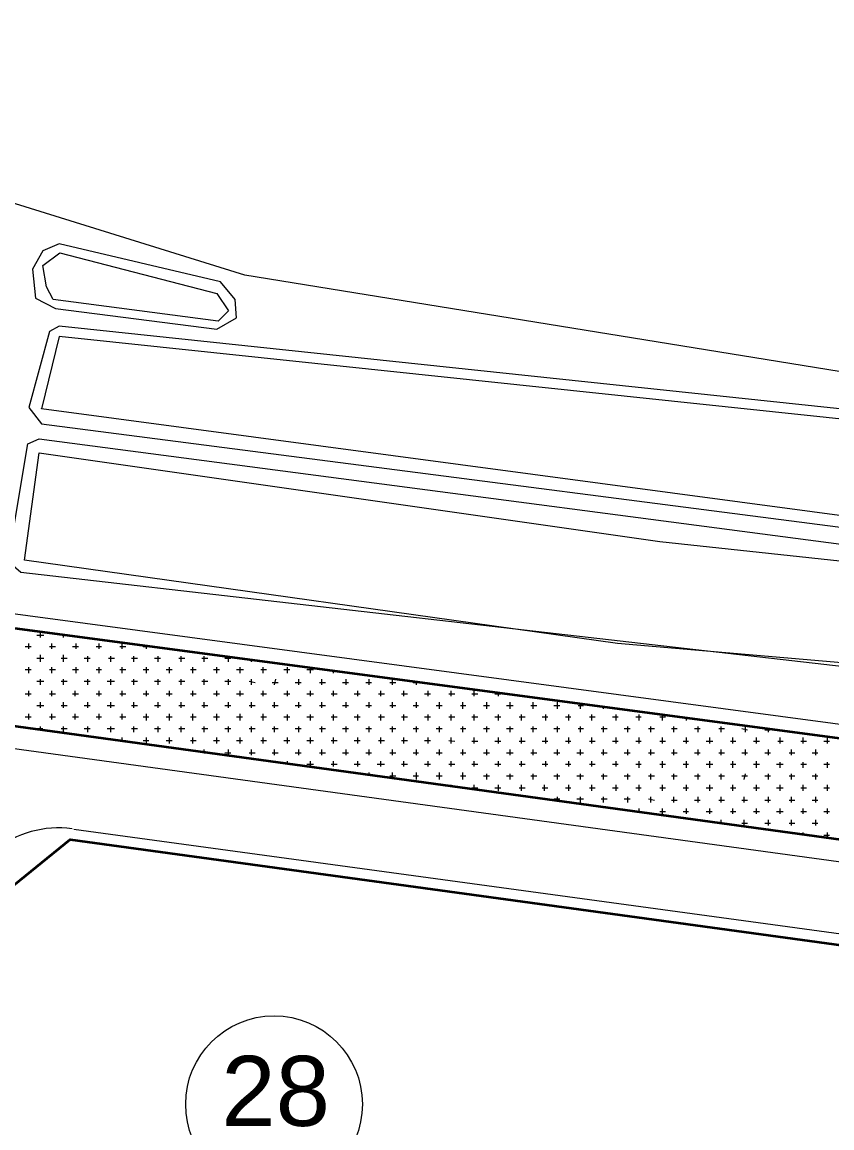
# Model space of a CAD drawing. Header units: millimetres. Extents: x -1787 to 4633, y 81 to 2259.
# Drawn here: x 2199.6 to 2418.1, y 1378.8 to 1677 of the extents above; entities that cross this region are included whole.
import ezdxf

# ---------------------------------------------------------------- set-up
doc = ezdxf.new("R2010")
doc.units = ezdxf.units.MM
doc.header["$MEASUREMENT"] = 0
doc.layers.get('0').update_dxf_attribs({"linetype": 'CONTINUOUS'})
doc.styles.add('Arial$001', font='arial.ttf', dxfattribs={"height": 2.232})

msp = doc.modelspace()

# ---------------------------------------------------------------- linework, layer by layer
at = {"color": 4, "linetype": 'Continuous', "lineweight": 15, "true_color": 0x000004}
msp.add_lwpolyline([(3068.75254, 1464.08283), (3038.59186, 1544.34915), (2905.05788, 1546.90308), (2901.89587, 1554.0784), (2904.69303, 1627.1694), (2891.07208, 1627.1694), (2891.07208, 1552.74063), (2882.92383, 1547.75439), (2801.31974, 1549.09216), (2797.30642, 1552.4974), (2797.67127, 1627.1694), (2721.05342, 1627.1694), (2716.06717, 1629.96656), (2706.33792, 1628.38556), (2723.85058, 1564.90219), (2723.85058, 1557.11879), (2716.67525, 1553.34871), (2492.17278, 1571.10459), (2259.64367, 1608.80544), (2040.12744, 1677.03181)], dxfattribs=at)
at = {"color": 2, "linetype": 'Continuous', "lineweight": 20, "true_color": 0x000002}
for points in [[(2202.3627, 1610.38644), (2203.21401, 1602.60304), (2208.5651, 1599.80588), (2252.1035, 1594.21156), (2257.45459, 1597.25195), (2257.08974, 1602.2382), (2253.07643, 1606.98121), (2209.53803, 1617.19692), (2205.15986, 1615.37268)], [(2201.38978, 1573.05044), (2204.79502, 1568.67228), (2487.18654, 1532.18759), (2492.17278, 1534.98475), (2497.15902, 1541.30876), (2494.96994, 1563.68604), (2478.79506, 1566.4832), (2209.53803, 1595.06287), (2206.9841, 1593.60348)], [(2486.33523, 1527.56619), (2492.17278, 1525.98519), (2493.75378, 1522.9448), (2492.17278, 1497.64874), (2488.15946, 1495.45966), (2199.2007, 1528.53912), (2195.79546, 1531.57951), (2201.14655, 1563.32119), (2204.18694, 1564.65896)]]:
    msp.add_lwpolyline(points, close=True, dxfattribs=at)
at = {"color": 7, "linetype": 'Continuous', "lineweight": 15, "true_color": 0x000007}
for points in [[(2209.78126, 1614.76461), (2252.1035, 1603.8192), (2255.26551, 1599.1978), (2252.46835, 1596.40064), (2207.95702, 1602.2382), (2206.13279, 1605.64343), (2205.15986, 1611.35937)], [(2209.53803, 1592.26571), (2204.79502, 1572.68559), (2204.79502, 1572.80721), (2488.15946, 1534.98475), (2494.96994, 1542.16007), (2493.75378, 1559.67272), (2485.60553, 1563.07796)], [(2490.59177, 1524.16095), (2489.74047, 1498.25682), (2360.21981, 1509.44546), (2200.17362, 1531.94435), (2204.18694, 1560.88888), (2371.65168, 1536.9306)]]:
    msp.add_lwpolyline(points, close=True, dxfattribs=at)
at = {"color": 5, "linetype": 'Continuous', "lineweight": 20, "true_color": 0x000005}
for points in [[(1609.8513, 1596.0358), (2490.34854, 1478.31186), (2612.69388, 1469.06907)], [(2609.53187, 1424.55774), (1605.47313, 1562.10503), (1605.47313, 1562.10503)], [(2213.55134, 1459.33982), (2603.32947, 1406.19378), (2603.32947, 1406.19378)]]:
    msp.add_lwpolyline(points, dxfattribs=at)
at = {"color": 1, "linetype": 'Continuous', "lineweight": 35, "true_color": 0x000001}
for points in [[(1605.83798, 1568.30743), (1599.63558, 1576.09083), (1600.24366, 1583.02292), (1611.06745, 1591.65763), (2489.74047, 1474.66339), (2610.86964, 1465.29898), (2621.45021, 1453.50227), (2621.45021, 1440.12454), (2610.5048, 1430.39529)], [(2624.24736, 1378.70865), (2624.24736, 1129.63981), (2599.55939, 1105.07345), (2183.02582, 1105.4383), (2158.70269, 1131.82889), (2185.2149, 1434.40861), (2212.57842, 1456.54266), (2603.08624, 1403.03177)]]:
    msp.add_lwpolyline(points, close=True, dxfattribs=at)
at = {"color": 3, "linetype": 'Continuous', "lineweight": 15, "true_color": 0x000003}
for points in [[(2204.55179, 1511.02646), (2204.55179, 1512.60747), (2204.55179, 1512.60747)], [(2201.38978, 1507.98607), (2201.38978, 1509.44546), (2201.38978, 1509.44546)], [(2203.57886, 1511.63454), (2205.40309, 1511.63454), (2205.40309, 1511.63454)], [(2207.59218, 1507.98607), (2207.59218, 1509.44546), (2207.59218, 1509.44546)], [(2210.1461, 1511.63454), (2210.02449, 1511.75616), (2210.02449, 1511.75616)], [(2210.75418, 1511.02646), (2210.75418, 1511.63454), (2210.75418, 1511.63454)], [(2214.15942, 1507.98607), (2214.15942, 1509.44546), (2214.15942, 1509.44546)], [(2220.36182, 1507.98607), (2220.36182, 1509.44546), (2220.36182, 1509.44546)], [(2226.56422, 1507.98607), (2226.56422, 1509.44546), (2226.56422, 1509.44546)], [(2200.41685, 1508.59415), (2201.99786, 1508.59415), (2201.99786, 1508.59415)], [(2204.55179, 1504.45922), (2204.55179, 1506.40507), (2204.55179, 1506.40507)], [(2206.9841, 1508.59415), (2208.5651, 1508.59415), (2208.5651, 1508.59415)], [(2210.75418, 1504.45922), (2210.75418, 1506.40507), (2210.75418, 1506.40507)], [(2213.1865, 1508.59415), (2214.7675, 1508.59415), (2214.7675, 1508.59415)], [(2219.51051, 1508.59415), (2220.9699, 1508.59415), (2220.9699, 1508.59415)], [(2225.95614, 1508.59415), (2227.53714, 1508.59415), (2227.53714, 1508.59415)], [(2232.28015, 1508.59415), (2233.73954, 1508.59415), (2233.73954, 1508.59415)], [(2233.13146, 1507.98607), (2233.13146, 1508.83738), (2233.13146, 1508.83738)], [(2203.57886, 1505.43214), (2205.40309, 1505.43214), (2205.40309, 1505.43214)], [(2210.1461, 1505.43214), (2211.72711, 1505.43214), (2211.72711, 1505.43214)], [(2216.3485, 1505.43214), (2217.92951, 1505.43214), (2217.92951, 1505.43214)], [(2217.32143, 1504.45922), (2217.32143, 1506.04022), (2217.32143, 1506.04022)], [(2222.91575, 1505.43214), (2224.49675, 1505.43214), (2224.49675, 1505.43214)], [(2223.52383, 1504.45922), (2223.52383, 1506.04022), (2223.52383, 1506.04022)], [(2229.11814, 1505.43214), (2230.69915, 1505.43214), (2230.69915, 1505.43214)], [(2229.72622, 1504.45922), (2229.72622, 1506.04022), (2229.72622, 1506.04022)], [(2235.32054, 1505.43214), (2236.90155, 1505.43214), (2236.90155, 1505.43214)], [(2236.29347, 1504.45922), (2236.29347, 1506.04022), (2236.29347, 1506.04022)], [(2241.88779, 1505.43214), (2243.46879, 1505.43214), (2243.46879, 1505.43214)], [(2242.49587, 1504.45922), (2242.49587, 1506.04022), (2242.49587, 1506.04022)], [(2248.09018, 1505.43214), (2249.67119, 1505.43214), (2249.67119, 1505.43214)], [(2248.69826, 1504.45922), (2248.69826, 1506.04022), (2248.69826, 1506.04022)], [(2254.29258, 1505.43214), (2255.87359, 1505.43214), (2255.87359, 1505.43214)], [(2255.26551, 1504.45922), (2255.26551, 1505.79699), (2255.26551, 1505.79699)], [(2261.46791, 1504.45922), (2261.46791, 1504.82407), (2261.46791, 1504.82407)], [(2200.41685, 1502.39175), (2201.99786, 1502.39175), (2201.99786, 1502.39175)], [(2201.38978, 1501.41883), (2201.38978, 1502.99983), (2201.38978, 1502.99983)], [(2206.9841, 1502.39175), (2208.5651, 1502.39175), (2208.5651, 1502.39175)], [(2207.59218, 1501.41883), (2207.59218, 1502.99983), (2207.59218, 1502.99983)], [(2213.1865, 1502.39175), (2214.7675, 1502.39175), (2214.7675, 1502.39175)], [(2214.15942, 1501.41883), (2214.15942, 1502.99983), (2214.15942, 1502.99983)], [(2219.51051, 1502.39175), (2220.9699, 1502.39175), (2220.9699, 1502.39175)], [(2220.36182, 1501.41883), (2220.36182, 1502.99983), (2220.36182, 1502.99983)], [(2225.95614, 1502.39175), (2227.53714, 1502.39175), (2227.53714, 1502.39175)], [(2226.56422, 1501.41883), (2226.56422, 1502.99983), (2226.56422, 1502.99983)], [(2232.28015, 1502.39175), (2233.73954, 1502.39175), (2233.73954, 1502.39175)], [(2233.13146, 1501.41883), (2233.13146, 1502.99983), (2233.13146, 1502.99983)], [(2238.48255, 1502.39175), (2240.06355, 1502.39175), (2240.06355, 1502.39175)], [(2239.33386, 1501.41883), (2239.33386, 1502.99983), (2239.33386, 1502.99983)], [(2245.04979, 1502.39175), (2246.50918, 1502.39175), (2246.50918, 1502.39175)], [(2245.65787, 1501.41883), (2245.65787, 1502.99983), (2245.65787, 1502.99983)], [(2251.25219, 1502.39175), (2252.83319, 1502.39175), (2252.83319, 1502.39175)], [(2252.1035, 1501.41883), (2252.1035, 1502.99983), (2252.1035, 1502.99983)], [(2257.45459, 1502.39175), (2259.27882, 1502.39175), (2259.27882, 1502.39175)], [(2258.42751, 1501.41883), (2258.42751, 1502.99983), (2258.42751, 1502.99983)], [(2264.02183, 1502.39175), (2265.48122, 1502.39175), (2265.48122, 1502.39175)], [(2264.62991, 1501.41883), (2264.62991, 1502.99983), (2264.62991, 1502.99983)], [(2270.22423, 1502.39175), (2271.80524, 1502.39175), (2271.80524, 1502.39175)], [(2271.19716, 1501.41883), (2271.19716, 1502.99983), (2271.19716, 1502.99983)], [(2276.42663, 1502.39175), (2278.25086, 1502.39175), (2278.25086, 1502.39175)], [(2277.39955, 1501.41883), (2277.39955, 1502.99983), (2277.39955, 1502.99983)], [(2283.60195, 1501.41883), (2283.60195, 1502.02691), (2283.60195, 1502.02691)], [(2203.57886, 1499.22975), (2205.40309, 1499.22975), (2205.40309, 1499.22975)], [(2204.55179, 1498.25682), (2204.55179, 1499.83782), (2204.55179, 1499.83782)], [(2210.1461, 1499.22975), (2211.72711, 1499.22975), (2211.72711, 1499.22975)], [(2210.75418, 1498.25682), (2210.75418, 1499.83782), (2210.75418, 1499.83782)], [(2216.3485, 1499.22975), (2217.92951, 1499.22975), (2217.92951, 1499.22975)], [(2217.32143, 1498.25682), (2217.32143, 1499.83782), (2217.32143, 1499.83782)], [(2222.5509, 1499.22975), (2224.49675, 1499.22975), (2224.49675, 1499.22975)], [(2223.52383, 1498.25682), (2223.52383, 1499.83782), (2223.52383, 1499.83782)], [(2229.11814, 1499.22975), (2230.69915, 1499.22975), (2230.69915, 1499.22975)], [(2229.72622, 1498.25682), (2229.72622, 1499.83782), (2229.72622, 1499.83782)], [(2235.32054, 1499.22975), (2236.90155, 1499.22975), (2236.90155, 1499.22975)], [(2236.29347, 1498.25682), (2236.29347, 1499.83782), (2236.29347, 1499.83782)], [(2241.88779, 1499.22975), (2243.46879, 1499.22975), (2243.46879, 1499.22975)], [(2242.49587, 1498.25682), (2242.49587, 1499.83782), (2242.49587, 1499.83782)], [(2248.09018, 1499.22975), (2249.67119, 1499.22975), (2249.67119, 1499.22975)], [(2248.69826, 1498.25682), (2248.69826, 1499.83782), (2248.69826, 1499.83782)], [(2254.29258, 1499.22975), (2255.87359, 1499.22975), (2255.87359, 1499.22975)], [(2255.26551, 1498.25682), (2255.26551, 1499.83782), (2255.26551, 1499.83782)], [(2260.85983, 1499.22975), (2262.44083, 1498.8649), (2262.44083, 1498.8649)], [(2261.46791, 1498.25682), (2261.46791, 1499.83782), (2261.46791, 1499.83782)], [(2267.06223, 1498.8649), (2268.64323, 1498.8649), (2268.64323, 1498.8649)], [(2267.6703, 1498.25682), (2268.03515, 1499.83782), (2268.03515, 1499.83782)], [(2273.26462, 1498.8649), (2274.84563, 1498.8649), (2274.84563, 1498.8649)], [(2274.23755, 1498.25682), (2274.23755, 1499.83782), (2274.23755, 1499.83782)], [(2279.83187, 1498.8649), (2281.41287, 1498.8649), (2281.41287, 1498.8649)], [(2280.43995, 1498.25682), (2280.43995, 1499.83782), (2280.43995, 1499.83782)], [(2286.03427, 1498.8649), (2287.61527, 1498.8649), (2287.61527, 1498.8649)], [(2287.00719, 1498.25682), (2287.00719, 1499.83782), (2287.00719, 1499.83782)], [(2292.35828, 1498.8649), (2293.81767, 1498.8649), (2293.81767, 1498.8649)], [(2293.20959, 1498.25682), (2293.20959, 1499.83782), (2293.20959, 1499.83782)], [(2298.80391, 1498.8649), (2300.38491, 1498.8649), (2300.38491, 1498.8649)], [(2299.5336, 1498.25682), (2299.5336, 1499.83782), (2299.5336, 1499.83782)], [(2305.12792, 1498.8649), (2305.736, 1498.8649), (2305.736, 1498.8649)], [(2305.97923, 1498.25682), (2305.97923, 1498.8649), (2305.97923, 1498.8649)], [(2200.41685, 1495.82451), (2201.99786, 1495.82451), (2201.99786, 1495.82451)], [(2201.38978, 1495.21643), (2201.38978, 1496.67582), (2201.38978, 1496.67582)], [(2206.9841, 1495.82451), (2208.5651, 1495.82451), (2208.5651, 1495.82451)], [(2207.59218, 1495.21643), (2207.59218, 1496.67582), (2207.59218, 1496.67582)], [(2213.1865, 1495.82451), (2214.7675, 1495.82451), (2214.7675, 1495.82451)], [(2213.91619, 1495.21643), (2213.91619, 1496.67582), (2213.91619, 1496.67582)], [(2219.51051, 1495.82451), (2220.9699, 1495.82451), (2220.9699, 1495.82451)], [(2220.36182, 1495.21643), (2220.36182, 1496.67582), (2220.36182, 1496.67582)], [(2225.95614, 1495.82451), (2227.53714, 1495.82451), (2227.53714, 1495.82451)], [(2226.56422, 1495.21643), (2226.56422, 1496.67582), (2226.56422, 1496.67582)], [(2232.28015, 1495.82451), (2233.73954, 1495.82451), (2233.73954, 1495.82451)], [(2233.13146, 1495.21643), (2233.13146, 1496.67582), (2233.13146, 1496.67582)], [(2238.48255, 1495.82451), (2240.06355, 1495.82451), (2240.06355, 1495.82451)], [(2239.33386, 1495.21643), (2239.33386, 1496.67582), (2239.33386, 1496.67582)], [(2245.04979, 1495.82451), (2246.50918, 1495.82451), (2246.50918, 1495.82451)], [(2245.65787, 1495.21643), (2245.65787, 1496.67582), (2245.65787, 1496.67582)], [(2251.25219, 1495.82451), (2252.83319, 1495.82451), (2252.83319, 1495.82451)], [(2252.1035, 1495.21643), (2252.1035, 1496.67582), (2252.1035, 1496.67582)], [(2257.45459, 1495.82451), (2259.27882, 1495.82451), (2259.27882, 1495.82451)], [(2258.42751, 1495.21643), (2258.42751, 1496.67582), (2258.42751, 1496.67582)], [(2264.02183, 1495.82451), (2265.48122, 1495.82451), (2265.48122, 1495.82451)], [(2264.62991, 1495.21643), (2264.62991, 1496.67582), (2264.62991, 1496.67582)], [(2270.22423, 1495.82451), (2271.80524, 1495.82451), (2271.80524, 1495.82451)], [(2271.19716, 1495.21643), (2271.19716, 1496.67582), (2271.19716, 1496.67582)], [(2276.42663, 1495.82451), (2278.25086, 1495.82451), (2278.25086, 1495.82451)], [(2277.39955, 1495.21643), (2277.39955, 1496.67582), (2277.39955, 1496.67582)], [(2282.99387, 1495.82451), (2284.57488, 1495.82451), (2284.57488, 1495.82451)], [(2283.60195, 1495.21643), (2283.60195, 1496.67582), (2283.60195, 1496.67582)], [(2289.19627, 1495.82451), (2290.77728, 1495.82451), (2290.77728, 1495.82451)], [(2290.1692, 1495.21643), (2290.1692, 1496.67582), (2290.1692, 1496.67582)], [(2295.76352, 1495.82451), (2297.34452, 1495.82451), (2297.34452, 1495.82451)], [(2296.37159, 1495.21643), (2296.37159, 1496.67582), (2296.37159, 1496.67582)], [(2301.96591, 1495.82451), (2303.54692, 1495.82451), (2303.54692, 1495.82451)], [(2302.57399, 1495.21643), (2302.57399, 1496.67582), (2302.57399, 1496.67582)], [(2308.16831, 1495.82451), (2309.74932, 1495.82451), (2309.74932, 1495.82451)], [(2309.14124, 1495.21643), (2309.14124, 1496.67582), (2309.14124, 1496.67582)], [(2314.73556, 1495.82451), (2316.31656, 1495.82451), (2316.31656, 1495.82451)], [(2315.34363, 1495.21643), (2315.34363, 1496.67582), (2315.34363, 1496.67582)], [(2320.93795, 1495.82451), (2322.51896, 1495.82451), (2322.51896, 1495.82451)], [(2321.54603, 1495.21643), (2321.54603, 1496.67582), (2321.54603, 1496.67582)], [(2327.14035, 1495.82451), (2328.72136, 1495.82451), (2328.72136, 1495.82451)], [(2328.11328, 1495.21643), (2328.11328, 1496.06774), (2328.11328, 1496.06774)], [(2203.57886, 1492.6625), (2205.40309, 1492.6625), (2205.40309, 1492.6625)], [(2204.55179, 1492.05442), (2204.55179, 1493.63543), (2204.55179, 1493.63543)], [(2210.1461, 1492.6625), (2211.72711, 1492.6625), (2211.72711, 1492.6625)], [(2210.75418, 1492.05442), (2210.75418, 1493.63543), (2210.75418, 1493.63543)], [(2216.3485, 1492.6625), (2217.92951, 1492.6625), (2217.92951, 1492.6625)], [(2217.32143, 1492.05442), (2217.32143, 1493.63543), (2217.32143, 1493.63543)], [(2222.5509, 1492.6625), (2224.49675, 1492.6625), (2224.49675, 1492.6625)], [(2223.52383, 1492.05442), (2223.52383, 1493.63543), (2223.52383, 1493.63543)], [(2229.11814, 1492.6625), (2230.69915, 1492.6625), (2230.69915, 1492.6625)], [(2229.72622, 1492.05442), (2229.72622, 1493.63543), (2229.72622, 1493.63543)], [(2235.32054, 1492.6625), (2236.90155, 1492.6625), (2236.90155, 1492.6625)], [(2236.29347, 1492.05442), (2236.29347, 1493.63543), (2236.29347, 1493.63543)], [(2241.88779, 1492.6625), (2243.46879, 1492.6625), (2243.46879, 1492.6625)], [(2242.49587, 1492.05442), (2242.49587, 1493.63543), (2242.49587, 1493.63543)], [(2248.09018, 1492.6625), (2249.67119, 1492.6625), (2249.67119, 1492.6625)], [(2248.69826, 1492.05442), (2248.69826, 1493.63543), (2248.69826, 1493.63543)], [(2254.29258, 1492.6625), (2255.87359, 1492.6625), (2255.87359, 1492.6625)], [(2255.26551, 1492.05442), (2255.26551, 1493.63543), (2255.26551, 1493.63543)], [(2260.85983, 1492.6625), (2262.44083, 1492.6625), (2262.44083, 1492.6625)], [(2261.46791, 1492.05442), (2261.46791, 1493.63543), (2261.46791, 1493.63543)], [(2267.06223, 1492.6625), (2268.64323, 1492.6625), (2268.64323, 1492.6625)], [(2267.6703, 1492.05442), (2267.6703, 1493.63543), (2267.6703, 1493.63543)], [(2273.26462, 1492.6625), (2274.84563, 1492.6625), (2274.84563, 1492.6625)], [(2274.23755, 1492.05442), (2274.23755, 1493.63543), (2274.23755, 1493.63543)], [(2279.83187, 1492.6625), (2281.41287, 1492.6625), (2281.41287, 1492.6625)], [(2280.43995, 1492.05442), (2280.43995, 1493.63543), (2280.43995, 1493.63543)], [(2286.03427, 1492.6625), (2287.61527, 1492.6625), (2287.61527, 1492.6625)], [(2287.00719, 1492.05442), (2287.00719, 1493.63543), (2287.00719, 1493.63543)], [(2292.35828, 1492.6625), (2293.81767, 1492.6625), (2293.81767, 1492.6625)], [(2293.20959, 1492.05442), (2293.20959, 1493.63543), (2293.20959, 1493.63543)], [(2298.80391, 1492.6625), (2300.38491, 1492.6625), (2300.38491, 1492.6625)], [(2299.5336, 1492.05442), (2299.5336, 1493.63543), (2299.5336, 1493.63543)], [(2305.12792, 1492.6625), (2306.58731, 1492.6625), (2306.58731, 1492.6625)], [(2305.97923, 1492.05442), (2305.97923, 1493.63543), (2305.97923, 1493.63543)], [(2311.33032, 1492.6625), (2312.91132, 1492.6625), (2312.91132, 1492.6625)], [(2312.18163, 1491.81119), (2312.18163, 1493.63543), (2312.18163, 1493.63543)], [(2317.89756, 1492.6625), (2319.35695, 1492.6625), (2319.35695, 1492.6625)], [(2318.50564, 1491.81119), (2318.50564, 1493.63543), (2318.50564, 1493.63543)], [(2324.09996, 1492.6625), (2325.68096, 1492.6625), (2325.68096, 1492.6625)], [(2324.95127, 1491.81119), (2324.95127, 1493.63543), (2324.95127, 1493.63543)], [(2330.30236, 1492.6625), (2332.12659, 1492.6625), (2332.12659, 1492.6625)], [(2331.27528, 1491.81119), (2331.27528, 1493.63543), (2331.27528, 1493.63543)], [(2336.8696, 1492.6625), (2338.45061, 1492.6625), (2338.45061, 1492.6625)], [(2337.47768, 1491.81119), (2337.47768, 1493.63543), (2337.47768, 1493.63543)], [(2343.072, 1492.6625), (2344.653, 1492.6625), (2344.653, 1492.6625)], [(2344.04493, 1491.81119), (2344.04493, 1493.63543), (2344.04493, 1493.63543)], [(2349.63925, 1492.6625), (2351.09863, 1492.6625), (2351.09863, 1492.6625)], [(2350.24732, 1491.81119), (2350.24732, 1493.02735), (2350.24732, 1493.02735)], [(2356.44972, 1491.81119), (2356.44972, 1492.41927), (2356.44972, 1492.41927)], [(2200.41685, 1489.62211), (2201.99786, 1489.62211), (2201.99786, 1489.62211)], [(2201.38978, 1488.89242), (2201.38978, 1490.47342), (2201.38978, 1490.47342)], [(2206.9841, 1489.62211), (2208.5651, 1489.62211), (2208.5651, 1489.62211)], [(2207.59218, 1488.89242), (2207.59218, 1490.47342), (2207.59218, 1490.47342)], [(2213.1865, 1489.62211), (2214.7675, 1489.62211), (2214.7675, 1489.62211)], [(2213.91619, 1488.89242), (2213.91619, 1490.47342), (2213.91619, 1490.47342)], [(2219.51051, 1489.62211), (2220.9699, 1489.62211), (2220.9699, 1489.62211)], [(2220.36182, 1488.89242), (2220.36182, 1490.47342), (2220.36182, 1490.47342)], [(2225.95614, 1489.62211), (2227.53714, 1489.62211), (2227.53714, 1489.62211)], [(2226.56422, 1488.89242), (2226.56422, 1490.47342), (2226.56422, 1490.47342)], [(2232.28015, 1489.62211), (2233.73954, 1489.62211), (2233.73954, 1489.62211)], [(2233.13146, 1488.64919), (2233.13146, 1490.47342), (2233.13146, 1490.47342)], [(2238.48255, 1489.62211), (2240.06355, 1489.62211), (2240.06355, 1489.62211)], [(2239.33386, 1488.64919), (2239.33386, 1490.47342), (2239.33386, 1490.47342)], [(2245.04979, 1489.62211), (2246.50918, 1489.62211), (2246.50918, 1489.62211)], [(2245.65787, 1488.64919), (2245.65787, 1490.47342), (2245.65787, 1490.47342)], [(2251.25219, 1489.62211), (2252.83319, 1489.62211), (2252.83319, 1489.62211)], [(2252.1035, 1488.64919), (2252.1035, 1490.47342), (2252.1035, 1490.47342)], [(2257.45459, 1489.62211), (2259.03559, 1489.62211), (2259.03559, 1489.62211)], [(2258.42751, 1488.64919), (2258.42751, 1490.47342), (2258.42751, 1490.47342)], [(2264.02183, 1489.62211), (2265.48122, 1489.62211), (2265.48122, 1489.62211)], [(2264.62991, 1488.64919), (2264.62991, 1490.47342), (2264.62991, 1490.47342)], [(2270.22423, 1489.62211), (2271.80524, 1489.62211), (2271.80524, 1489.62211)], [(2271.19716, 1488.64919), (2271.19716, 1490.23019), (2271.19716, 1490.23019)], [(2276.42663, 1489.62211), (2278.25086, 1489.62211), (2278.25086, 1489.62211)], [(2277.39955, 1488.64919), (2277.39955, 1490.23019), (2277.39955, 1490.23019)], [(2282.99387, 1489.62211), (2284.57488, 1489.62211), (2284.57488, 1489.62211)], [(2283.60195, 1488.64919), (2283.60195, 1490.23019), (2283.60195, 1490.23019)], [(2289.19627, 1489.62211), (2290.77728, 1489.62211), (2290.77728, 1489.62211)], [(2290.1692, 1488.64919), (2290.1692, 1490.23019), (2290.1692, 1490.23019)], [(2295.76352, 1489.62211), (2297.34452, 1489.62211), (2297.34452, 1489.62211)], [(2296.37159, 1488.64919), (2296.37159, 1490.23019), (2296.37159, 1490.23019)], [(2301.96591, 1489.62211), (2303.54692, 1489.62211), (2303.54692, 1489.62211)], [(2302.57399, 1488.64919), (2302.57399, 1490.23019), (2302.57399, 1490.23019)], [(2308.16831, 1489.62211), (2309.74932, 1489.62211), (2309.74932, 1489.62211)], [(2309.14124, 1488.64919), (2309.14124, 1490.23019), (2309.14124, 1490.23019)], [(2314.73556, 1489.62211), (2316.31656, 1489.62211), (2316.31656, 1489.62211)], [(2315.34363, 1488.64919), (2315.34363, 1490.23019), (2315.34363, 1490.23019)], [(2320.93795, 1489.62211), (2322.51896, 1489.62211), (2322.51896, 1489.62211)], [(2321.54603, 1488.64919), (2321.54603, 1490.23019), (2321.54603, 1490.23019)], [(2327.14035, 1489.62211), (2328.72136, 1489.62211), (2328.72136, 1489.62211)], [(2328.11328, 1488.64919), (2328.11328, 1490.23019), (2328.11328, 1490.23019)], [(2333.7076, 1489.62211), (2335.2886, 1489.62211), (2335.2886, 1489.62211)], [(2334.31567, 1488.64919), (2334.31567, 1490.23019), (2334.31567, 1490.23019)], [(2339.90999, 1489.62211), (2341.491, 1489.62211), (2341.491, 1489.62211)], [(2340.88292, 1488.64919), (2340.88292, 1490.23019), (2340.88292, 1490.23019)], [(2346.23401, 1489.62211), (2347.6934, 1489.62211), (2347.6934, 1489.62211)], [(2347.08532, 1488.64919), (2347.08532, 1490.23019), (2347.08532, 1490.23019)], [(2352.67964, 1489.62211), (2354.26064, 1489.62211), (2354.26064, 1489.62211)], [(2353.28772, 1488.64919), (2353.28772, 1490.23019), (2353.28772, 1490.23019)], [(2358.88203, 1489.62211), (2360.46304, 1489.62211), (2360.46304, 1489.62211)], [(2359.85496, 1488.64919), (2359.85496, 1490.23019), (2359.85496, 1490.23019)], [(2365.20605, 1489.62211), (2366.66544, 1489.62211), (2366.66544, 1489.62211)], [(2366.05736, 1488.64919), (2366.05736, 1490.23019), (2366.05736, 1490.23019)], [(2371.65168, 1489.62211), (2373.23268, 1489.62211), (2373.23268, 1489.62211)], [(2372.38137, 1488.64919), (2372.38137, 1490.23019), (2372.38137, 1490.23019)], [(2378.827, 1488.64919), (2378.827, 1489.25726), (2378.827, 1489.25726)], [(2203.57886, 1486.4601), (2205.15986, 1486.4601), (2205.15986, 1486.4601)], [(2204.55179, 1486.09526), (2204.55179, 1487.06818), (2204.55179, 1487.06818)], [(2210.1461, 1486.4601), (2211.72711, 1486.4601), (2211.72711, 1486.4601)], [(2210.75418, 1485.48718), (2210.75418, 1487.06818), (2210.75418, 1487.06818)], [(2216.3485, 1486.4601), (2217.92951, 1486.4601), (2217.92951, 1486.4601)], [(2217.32143, 1485.48718), (2217.32143, 1487.06818), (2217.32143, 1487.06818)], [(2222.5509, 1486.4601), (2224.49675, 1486.4601), (2224.49675, 1486.4601)], [(2223.52383, 1485.48718), (2223.52383, 1487.06818), (2223.52383, 1487.06818)], [(2229.11814, 1486.4601), (2230.69915, 1486.4601), (2230.69915, 1486.4601)], [(2229.72622, 1485.48718), (2229.72622, 1487.06818), (2229.72622, 1487.06818)], [(2235.32054, 1486.4601), (2236.90155, 1486.4601), (2236.90155, 1486.4601)], [(2236.29347, 1485.48718), (2236.29347, 1487.06818), (2236.29347, 1487.06818)], [(2241.88779, 1486.4601), (2243.46879, 1486.4601), (2243.46879, 1486.4601)], [(2242.49587, 1485.48718), (2242.49587, 1487.06818), (2242.49587, 1487.06818)], [(2248.09018, 1486.4601), (2249.67119, 1486.4601), (2249.67119, 1486.4601)], [(2248.69826, 1485.48718), (2248.69826, 1487.06818), (2248.69826, 1487.06818)], [(2254.29258, 1486.4601), (2255.87359, 1486.4601), (2255.87359, 1486.4601)], [(2255.26551, 1485.48718), (2255.26551, 1487.06818), (2255.26551, 1487.06818)], [(2260.85983, 1486.4601), (2262.44083, 1486.4601), (2262.44083, 1486.4601)], [(2261.46791, 1485.48718), (2261.46791, 1487.06818), (2261.46791, 1487.06818)], [(2267.06223, 1486.4601), (2268.64323, 1486.4601), (2268.64323, 1486.4601)], [(2267.6703, 1485.48718), (2267.6703, 1487.06818), (2267.6703, 1487.06818)], [(2273.26462, 1486.4601), (2274.84563, 1486.4601), (2274.84563, 1486.4601)], [(2274.23755, 1485.48718), (2274.23755, 1487.06818), (2274.23755, 1487.06818)], [(2279.83187, 1486.4601), (2281.41287, 1486.4601), (2281.41287, 1486.4601)], [(2280.43995, 1485.48718), (2280.43995, 1487.06818), (2280.43995, 1487.06818)], [(2286.03427, 1486.4601), (2287.61527, 1486.4601), (2287.61527, 1486.4601)], [(2287.00719, 1485.48718), (2287.00719, 1487.06818), (2287.00719, 1487.06818)], [(2292.35828, 1486.4601), (2293.81767, 1486.4601), (2293.81767, 1486.4601)], [(2293.20959, 1485.48718), (2293.20959, 1487.06818), (2293.20959, 1487.06818)], [(2298.80391, 1486.4601), (2300.38491, 1486.4601), (2300.38491, 1486.4601)], [(2299.5336, 1485.48718), (2299.5336, 1487.06818), (2299.5336, 1487.06818)], [(2305.12792, 1486.4601), (2306.58731, 1486.4601), (2306.58731, 1486.4601)], [(2305.97923, 1485.48718), (2305.97923, 1487.06818), (2305.97923, 1487.06818)], [(2311.33032, 1486.4601), (2312.91132, 1486.4601), (2312.91132, 1486.4601)], [(2312.18163, 1485.48718), (2312.18163, 1487.06818), (2312.18163, 1487.06818)], [(2317.89756, 1486.4601), (2319.35695, 1486.4601), (2319.35695, 1486.4601)], [(2318.50564, 1485.48718), (2318.50564, 1487.06818), (2318.50564, 1487.06818)], [(2324.09996, 1486.4601), (2325.68096, 1486.4601), (2325.68096, 1486.4601)], [(2324.95127, 1485.48718), (2324.95127, 1487.06818), (2324.95127, 1487.06818)], [(2330.30236, 1486.4601), (2332.12659, 1486.4601), (2332.12659, 1486.4601)], [(2331.27528, 1485.48718), (2331.27528, 1487.06818), (2331.27528, 1487.06818)], [(2336.8696, 1486.4601), (2338.45061, 1486.4601), (2338.45061, 1486.4601)], [(2337.47768, 1485.48718), (2337.47768, 1487.06818), (2337.47768, 1487.06818)], [(2343.072, 1486.4601), (2344.653, 1486.4601), (2344.653, 1486.4601)], [(2344.04493, 1485.48718), (2344.04493, 1487.06818), (2344.04493, 1487.06818)], [(2349.63925, 1486.4601), (2351.09863, 1486.4601), (2351.09863, 1486.4601)], [(2350.24732, 1485.48718), (2350.24732, 1487.06818), (2350.24732, 1487.06818)], [(2355.84164, 1486.4601), (2357.42265, 1486.4601), (2357.42265, 1486.4601)], [(2356.44972, 1485.48718), (2356.44972, 1487.06818), (2356.44972, 1487.06818)], [(2362.04404, 1486.4601), (2363.62504, 1486.4601), (2363.62504, 1486.4601)], [(2363.01697, 1485.48718), (2363.01697, 1487.06818), (2363.01697, 1487.06818)], [(2368.61129, 1486.4601), (2370.19229, 1486.4601), (2370.19229, 1486.4601)], [(2369.21936, 1485.48718), (2369.21936, 1487.06818), (2369.21936, 1487.06818)], [(2374.81368, 1486.4601), (2376.39469, 1486.4601), (2376.39469, 1486.4601)], [(2375.42176, 1485.48718), (2375.42176, 1487.06818), (2375.42176, 1487.06818)], [(2381.01608, 1486.4601), (2382.59708, 1486.4601), (2382.59708, 1486.4601)], [(2381.98901, 1485.48718), (2381.98901, 1487.06818), (2381.98901, 1487.06818)], [(2387.58333, 1486.4601), (2389.16433, 1486.4601), (2389.16433, 1486.4601)], [(2388.1914, 1485.48718), (2388.1914, 1487.06818), (2388.1914, 1487.06818)], [(2393.78572, 1486.4601), (2395.36673, 1486.09526), (2395.36673, 1486.09526)], [(2394.75865, 1485.48718), (2394.75865, 1487.06818), (2394.75865, 1487.06818)], [(2399.98812, 1486.09526), (2401.32589, 1486.09526), (2401.32589, 1486.09526)], [(2400.96105, 1485.48718), (2400.96105, 1486.4601), (2400.96105, 1486.4601)], [(2225.95614, 1483.2981), (2227.53714, 1483.2981), (2227.53714, 1483.2981)], [(2226.56422, 1483.05487), (2226.56422, 1484.02779), (2226.56422, 1484.02779)], [(2232.28015, 1483.2981), (2233.73954, 1483.2981), (2233.73954, 1483.2981)], [(2233.13146, 1482.44679), (2233.13146, 1484.02779), (2233.13146, 1484.02779)], [(2238.48255, 1483.2981), (2240.06355, 1483.2981), (2240.06355, 1483.2981)], [(2239.33386, 1482.44679), (2239.33386, 1484.02779), (2239.33386, 1484.02779)], [(2245.04979, 1483.2981), (2246.50918, 1483.2981), (2246.50918, 1483.2981)], [(2245.65787, 1482.44679), (2245.65787, 1484.02779), (2245.65787, 1484.02779)], [(2251.25219, 1483.2981), (2252.83319, 1483.2981), (2252.83319, 1483.2981)], [(2252.1035, 1482.44679), (2252.1035, 1484.02779), (2252.1035, 1484.02779)], [(2257.45459, 1483.2981), (2259.03559, 1483.2981), (2259.03559, 1483.2981)], [(2258.42751, 1482.44679), (2258.42751, 1484.02779), (2258.42751, 1484.02779)], [(2264.02183, 1483.2981), (2265.48122, 1483.2981), (2265.48122, 1483.2981)], [(2264.62991, 1482.44679), (2264.62991, 1484.02779), (2264.62991, 1484.02779)], [(2270.22423, 1483.2981), (2271.80524, 1483.2981), (2271.80524, 1483.2981)], [(2271.19716, 1482.44679), (2271.19716, 1484.02779), (2271.19716, 1484.02779)], [(2276.42663, 1483.2981), (2278.25086, 1483.2981), (2278.25086, 1483.2981)], [(2277.39955, 1482.44679), (2277.39955, 1484.02779), (2277.39955, 1484.02779)], [(2282.99387, 1483.2981), (2284.57488, 1483.2981), (2284.57488, 1483.2981)], [(2283.60195, 1482.44679), (2283.60195, 1484.02779), (2283.60195, 1484.02779)], [(2289.19627, 1483.2981), (2290.77728, 1483.2981), (2290.77728, 1483.2981)], [(2290.1692, 1482.44679), (2290.1692, 1484.02779), (2290.1692, 1484.02779)], [(2295.76352, 1483.2981), (2297.34452, 1483.2981), (2297.34452, 1483.2981)], [(2296.37159, 1482.44679), (2296.37159, 1484.02779), (2296.37159, 1484.02779)], [(2301.96591, 1483.2981), (2303.54692, 1483.2981), (2303.54692, 1483.2981)], [(2302.57399, 1482.44679), (2302.57399, 1484.02779), (2302.57399, 1484.02779)], [(2308.16831, 1483.2981), (2309.74932, 1483.2981), (2309.74932, 1483.2981)], [(2309.14124, 1482.44679), (2309.14124, 1484.02779), (2309.14124, 1484.02779)], [(2314.73556, 1483.2981), (2316.31656, 1483.05487), (2316.31656, 1483.05487)], [(2315.34363, 1482.44679), (2315.34363, 1484.02779), (2315.34363, 1484.02779)], [(2320.93795, 1483.05487), (2322.51896, 1483.05487), (2322.51896, 1483.05487)], [(2321.54603, 1482.44679), (2321.54603, 1484.02779), (2321.54603, 1484.02779)], [(2327.14035, 1483.05487), (2328.72136, 1483.05487), (2328.72136, 1483.05487)], [(2328.11328, 1482.44679), (2328.11328, 1484.02779), (2328.11328, 1484.02779)], [(2333.7076, 1483.05487), (2335.2886, 1483.05487), (2335.2886, 1483.05487)], [(2334.31567, 1482.44679), (2334.31567, 1484.02779), (2334.31567, 1484.02779)], [(2339.90999, 1483.05487), (2341.491, 1483.05487), (2341.491, 1483.05487)], [(2340.88292, 1482.44679), (2340.88292, 1484.02779), (2340.88292, 1484.02779)], [(2346.23401, 1483.05487), (2347.6934, 1483.05487), (2347.6934, 1483.05487)], [(2347.08532, 1482.44679), (2347.08532, 1484.02779), (2347.08532, 1484.02779)], [(2352.67964, 1483.05487), (2354.26064, 1483.05487), (2354.26064, 1483.05487)], [(2353.28772, 1482.44679), (2353.28772, 1484.02779), (2353.28772, 1484.02779)], [(2358.88203, 1483.05487), (2360.46304, 1483.05487), (2360.46304, 1483.05487)], [(2359.85496, 1482.44679), (2359.85496, 1484.02779), (2359.85496, 1484.02779)], [(2365.20605, 1483.05487), (2366.66544, 1483.05487), (2366.66544, 1483.05487)], [(2366.05736, 1482.44679), (2366.05736, 1484.02779), (2366.05736, 1484.02779)], [(2371.65168, 1483.05487), (2373.23268, 1483.05487), (2373.23268, 1483.05487)], [(2372.38137, 1482.44679), (2372.38137, 1484.02779), (2372.38137, 1484.02779)], [(2377.97569, 1483.05487), (2379.43508, 1483.05487), (2379.43508, 1483.05487)], [(2378.827, 1482.44679), (2378.827, 1484.02779), (2378.827, 1484.02779)], [(2384.17809, 1483.05487), (2386.00232, 1483.05487), (2386.00232, 1483.05487)], [(2385.15101, 1482.44679), (2385.15101, 1484.02779), (2385.15101, 1484.02779)], [(2390.74533, 1483.05487), (2392.20472, 1483.05487), (2392.20472, 1483.05487)], [(2391.35341, 1482.44679), (2391.35341, 1484.02779), (2391.35341, 1484.02779)], [(2396.94773, 1483.05487), (2398.52873, 1483.05487), (2398.52873, 1483.05487)], [(2397.79904, 1482.44679), (2397.79904, 1484.02779), (2397.79904, 1484.02779)], [(2403.51498, 1483.05487), (2404.97436, 1483.05487), (2404.97436, 1483.05487)], [(2404.12305, 1482.44679), (2404.12305, 1484.02779), (2404.12305, 1484.02779)], [(2409.71737, 1483.05487), (2411.29838, 1483.05487), (2411.29838, 1483.05487)], [(2410.32545, 1482.44679), (2410.32545, 1484.02779), (2410.32545, 1484.02779)], [(2415.91977, 1483.05487), (2417.50077, 1483.05487), (2417.50077, 1483.05487)], [(2416.8927, 1482.44679), (2416.8927, 1484.02779), (2416.8927, 1484.02779)], [(2248.69826, 1479.89286), (2248.69826, 1480.86578), (2248.69826, 1480.86578)], [(2248.69826, 1479.89286), (2249.67119, 1479.89286), (2249.67119, 1479.89286)], [(2254.29258, 1479.89286), (2255.87359, 1479.89286), (2255.87359, 1479.89286)], [(2255.26551, 1479.28478), (2255.26551, 1480.86578), (2255.26551, 1480.86578)], [(2260.85983, 1479.89286), (2262.44083, 1479.89286), (2262.44083, 1479.89286)], [(2261.46791, 1479.28478), (2261.46791, 1480.86578), (2261.46791, 1480.86578)], [(2267.06223, 1479.89286), (2268.64323, 1479.89286), (2268.64323, 1479.89286)], [(2267.6703, 1479.28478), (2267.6703, 1480.86578), (2267.6703, 1480.86578)], [(2273.26462, 1479.89286), (2274.84563, 1479.89286), (2274.84563, 1479.89286)], [(2274.23755, 1479.28478), (2274.23755, 1480.86578), (2274.23755, 1480.86578)], [(2279.83187, 1479.89286), (2281.41287, 1479.89286), (2281.41287, 1479.89286)], [(2280.43995, 1479.28478), (2280.43995, 1480.86578), (2280.43995, 1480.86578)], [(2286.03427, 1479.89286), (2287.61527, 1479.89286), (2287.61527, 1479.89286)], [(2287.00719, 1479.28478), (2287.00719, 1480.86578), (2287.00719, 1480.86578)], [(2292.35828, 1479.89286), (2293.81767, 1479.89286), (2293.81767, 1479.89286)], [(2293.20959, 1479.28478), (2293.20959, 1480.86578), (2293.20959, 1480.86578)], [(2298.80391, 1479.89286), (2300.38491, 1479.89286), (2300.38491, 1479.89286)], [(2299.5336, 1479.28478), (2299.5336, 1480.86578), (2299.5336, 1480.86578)], [(2305.12792, 1479.89286), (2306.58731, 1479.89286), (2306.58731, 1479.89286)], [(2305.97923, 1479.28478), (2305.97923, 1480.86578), (2305.97923, 1480.86578)], [(2311.33032, 1479.89286), (2312.91132, 1479.89286), (2312.91132, 1479.89286)], [(2312.18163, 1479.28478), (2312.18163, 1480.86578), (2312.18163, 1480.86578)], [(2317.89756, 1479.89286), (2319.35695, 1479.89286), (2319.35695, 1479.89286)], [(2318.50564, 1479.28478), (2318.50564, 1480.86578), (2318.50564, 1480.86578)], [(2324.09996, 1479.89286), (2325.68096, 1479.89286), (2325.68096, 1479.89286)], [(2324.95127, 1479.28478), (2324.95127, 1480.86578), (2324.95127, 1480.86578)], [(2330.30236, 1479.89286), (2332.12659, 1479.89286), (2332.12659, 1479.89286)], [(2331.27528, 1479.28478), (2331.27528, 1480.86578), (2331.27528, 1480.86578)], [(2336.8696, 1479.89286), (2338.45061, 1479.89286), (2338.45061, 1479.89286)], [(2337.47768, 1479.28478), (2337.47768, 1480.86578), (2337.47768, 1480.86578)], [(2343.072, 1479.89286), (2344.653, 1479.89286), (2344.653, 1479.89286)], [(2344.04493, 1479.28478), (2344.04493, 1480.86578), (2344.04493, 1480.86578)], [(2349.2744, 1479.89286), (2351.09863, 1479.89286), (2351.09863, 1479.89286)], [(2350.24732, 1479.28478), (2350.24732, 1480.86578), (2350.24732, 1480.86578)], [(2355.84164, 1479.89286), (2357.42265, 1479.89286), (2357.42265, 1479.89286)], [(2356.44972, 1479.28478), (2356.44972, 1480.86578), (2356.44972, 1480.86578)], [(2362.04404, 1479.89286), (2363.62504, 1479.89286), (2363.62504, 1479.89286)], [(2363.01697, 1479.28478), (2363.01697, 1480.86578), (2363.01697, 1480.86578)], [(2368.61129, 1479.89286), (2370.19229, 1479.89286), (2370.19229, 1479.89286)], [(2369.21936, 1479.28478), (2369.21936, 1480.86578), (2369.21936, 1480.86578)], [(2374.81368, 1479.89286), (2376.39469, 1479.89286), (2376.39469, 1479.89286)], [(2375.42176, 1479.28478), (2375.42176, 1480.86578), (2375.42176, 1480.86578)], [(2381.01608, 1479.89286), (2382.59708, 1479.89286), (2382.59708, 1479.89286)], [(2381.98901, 1479.28478), (2381.98901, 1480.86578), (2381.98901, 1480.86578)], [(2387.58333, 1479.89286), (2389.16433, 1479.89286), (2389.16433, 1479.89286)], [(2388.1914, 1479.28478), (2388.1914, 1480.86578), (2388.1914, 1480.86578)], [(2393.78572, 1479.89286), (2395.36673, 1479.89286), (2395.36673, 1479.89286)], [(2394.75865, 1479.28478), (2394.75865, 1480.86578), (2394.75865, 1480.86578)], [(2399.98812, 1479.89286), (2401.56912, 1479.89286), (2401.56912, 1479.89286)], [(2400.96105, 1479.28478), (2400.96105, 1480.86578), (2400.96105, 1480.86578)], [(2406.55537, 1479.89286), (2408.13637, 1479.89286), (2408.13637, 1479.89286)], [(2407.16344, 1479.28478), (2407.16344, 1480.86578), (2407.16344, 1480.86578)], [(2412.75776, 1479.89286), (2414.33877, 1479.89286), (2414.33877, 1479.89286)], [(2413.73069, 1479.28478), (2413.73069, 1480.86578), (2413.73069, 1480.86578)], [(2271.19716, 1477.0957), (2271.19716, 1477.70378), (2271.19716, 1477.70378)], [(2276.42663, 1476.85247), (2278.25086, 1476.85247), (2278.25086, 1476.85247)], [(2277.39955, 1476.24439), (2277.39955, 1477.70378), (2277.39955, 1477.70378)], [(2282.99387, 1476.85247), (2284.57488, 1476.85247), (2284.57488, 1476.85247)], [(2283.60195, 1476.24439), (2283.60195, 1477.70378), (2283.60195, 1477.70378)], [(2289.19627, 1476.85247), (2290.77728, 1476.85247), (2290.77728, 1476.85247)], [(2290.1692, 1476.24439), (2290.1692, 1477.70378), (2290.1692, 1477.70378)], [(2295.39867, 1476.85247), (2297.34452, 1476.85247), (2297.34452, 1476.85247)], [(2296.37159, 1476.24439), (2296.37159, 1477.70378), (2296.37159, 1477.70378)], [(2301.96591, 1476.85247), (2303.54692, 1476.85247), (2303.54692, 1476.85247)], [(2302.57399, 1476.24439), (2302.57399, 1477.70378), (2302.57399, 1477.70378)], [(2308.16831, 1476.85247), (2309.74932, 1476.85247), (2309.74932, 1476.85247)], [(2309.14124, 1476.24439), (2309.14124, 1477.70378), (2309.14124, 1477.70378)], [(2314.73556, 1476.85247), (2316.31656, 1476.85247), (2316.31656, 1476.85247)], [(2315.34363, 1476.24439), (2315.34363, 1477.70378), (2315.34363, 1477.70378)], [(2320.93795, 1476.85247), (2322.51896, 1476.85247), (2322.51896, 1476.85247)], [(2321.54603, 1476.24439), (2321.54603, 1477.70378), (2321.54603, 1477.70378)], [(2327.14035, 1476.85247), (2328.72136, 1476.85247), (2328.72136, 1476.85247)], [(2328.11328, 1476.24439), (2328.11328, 1477.70378), (2328.11328, 1477.70378)], [(2333.7076, 1476.85247), (2335.2886, 1476.85247), (2335.2886, 1476.85247)], [(2334.31567, 1476.24439), (2334.31567, 1477.70378), (2334.31567, 1477.70378)], [(2339.90999, 1476.85247), (2341.491, 1476.85247), (2341.491, 1476.85247)], [(2340.88292, 1476.24439), (2340.88292, 1477.70378), (2340.88292, 1477.70378)], [(2346.23401, 1476.85247), (2347.6934, 1476.85247), (2347.6934, 1476.85247)], [(2347.08532, 1476.24439), (2347.08532, 1477.70378), (2347.08532, 1477.70378)], [(2352.67964, 1476.85247), (2354.26064, 1476.85247), (2354.26064, 1476.85247)], [(2353.28772, 1476.24439), (2353.28772, 1477.70378), (2353.28772, 1477.70378)], [(2358.88203, 1476.85247), (2360.46304, 1476.85247), (2360.46304, 1476.85247)], [(2359.85496, 1476.24439), (2359.85496, 1477.70378), (2359.85496, 1477.70378)], [(2365.20605, 1476.85247), (2366.66544, 1476.85247), (2366.66544, 1476.85247)], [(2366.05736, 1475.87954), (2366.05736, 1477.70378), (2366.05736, 1477.70378)], [(2371.65168, 1476.85247), (2373.23268, 1476.85247), (2373.23268, 1476.85247)], [(2372.38137, 1475.87954), (2372.38137, 1477.70378), (2372.38137, 1477.70378)], [(2377.97569, 1476.85247), (2379.43508, 1476.85247), (2379.43508, 1476.85247)], [(2378.827, 1475.87954), (2378.827, 1477.70378), (2378.827, 1477.70378)], [(2384.17809, 1476.85247), (2386.00232, 1476.85247), (2386.00232, 1476.85247)], [(2385.15101, 1475.87954), (2385.15101, 1477.70378), (2385.15101, 1477.70378)], [(2390.74533, 1476.85247), (2392.20472, 1476.85247), (2392.20472, 1476.85247)], [(2391.35341, 1475.87954), (2391.35341, 1477.70378), (2391.35341, 1477.70378)], [(2396.94773, 1476.85247), (2398.52873, 1476.85247), (2398.52873, 1476.85247)], [(2397.79904, 1475.87954), (2397.79904, 1477.70378), (2397.79904, 1477.70378)], [(2403.15013, 1476.85247), (2404.97436, 1476.85247), (2404.97436, 1476.85247)], [(2404.12305, 1475.87954), (2404.12305, 1477.46055), (2404.12305, 1477.46055)], [(2409.71737, 1476.85247), (2411.29838, 1476.85247), (2411.29838, 1476.85247)], [(2410.32545, 1475.87954), (2410.32545, 1477.46055), (2410.32545, 1477.46055)], [(2415.91977, 1476.85247), (2417.50077, 1476.85247), (2417.50077, 1476.85247)], [(2416.8927, 1475.87954), (2416.8927, 1477.46055), (2416.8927, 1477.46055)], [(2293.20959, 1474.05531), (2293.20959, 1474.66339), (2293.20959, 1474.66339)], [(2298.80391, 1473.69046), (2300.38491, 1473.69046), (2300.38491, 1473.69046)], [(2299.5336, 1473.08238), (2299.5336, 1474.66339), (2299.5336, 1474.66339)], [(2305.12792, 1473.69046), (2306.58731, 1473.69046), (2306.58731, 1473.69046)], [(2305.97923, 1472.71754), (2305.97923, 1474.66339), (2305.97923, 1474.66339)], [(2311.33032, 1473.69046), (2312.91132, 1473.69046), (2312.91132, 1473.69046)], [(2312.18163, 1472.71754), (2312.18163, 1474.66339), (2312.18163, 1474.66339)], [(2317.89756, 1473.69046), (2319.35695, 1473.69046), (2319.35695, 1473.69046)], [(2318.50564, 1472.71754), (2318.50564, 1474.66339), (2318.50564, 1474.66339)], [(2324.09996, 1473.69046), (2325.68096, 1473.69046), (2325.68096, 1473.69046)], [(2324.95127, 1472.71754), (2324.95127, 1474.29854), (2324.95127, 1474.29854)], [(2330.30236, 1473.69046), (2332.12659, 1473.69046), (2332.12659, 1473.69046)], [(2331.27528, 1472.71754), (2331.27528, 1474.29854), (2331.27528, 1474.29854)], [(2336.8696, 1473.69046), (2338.45061, 1473.69046), (2338.45061, 1473.69046)], [(2337.47768, 1472.71754), (2337.47768, 1474.29854), (2337.47768, 1474.29854)], [(2343.072, 1473.69046), (2344.653, 1473.69046), (2344.653, 1473.69046)], [(2344.04493, 1472.71754), (2344.04493, 1474.29854), (2344.04493, 1474.29854)], [(2349.2744, 1473.69046), (2351.09863, 1473.69046), (2351.09863, 1473.69046)], [(2350.24732, 1472.71754), (2350.24732, 1474.29854), (2350.24732, 1474.29854)], [(2355.84164, 1473.69046), (2357.42265, 1473.69046), (2357.42265, 1473.69046)], [(2356.44972, 1472.71754), (2356.44972, 1474.29854), (2356.44972, 1474.29854)], [(2362.04404, 1473.69046), (2363.62504, 1473.69046), (2363.62504, 1473.69046)], [(2363.01697, 1472.71754), (2363.01697, 1474.29854), (2363.01697, 1474.29854)], [(2368.61129, 1473.69046), (2370.19229, 1473.69046), (2370.19229, 1473.69046)], [(2369.21936, 1472.71754), (2369.21936, 1474.29854), (2369.21936, 1474.29854)], [(2374.81368, 1473.69046), (2376.39469, 1473.69046), (2376.39469, 1473.69046)], [(2375.42176, 1472.71754), (2375.42176, 1474.29854), (2375.42176, 1474.29854)], [(2381.01608, 1473.69046), (2382.59708, 1473.69046), (2382.59708, 1473.69046)], [(2381.98901, 1472.71754), (2381.98901, 1474.29854), (2381.98901, 1474.29854)], [(2387.58333, 1473.69046), (2389.16433, 1473.69046), (2389.16433, 1473.69046)], [(2388.1914, 1472.71754), (2388.1914, 1474.29854), (2388.1914, 1474.29854)], [(2393.78572, 1473.69046), (2395.36673, 1473.69046), (2395.36673, 1473.69046)], [(2394.3938, 1472.71754), (2394.75865, 1474.29854), (2394.75865, 1474.29854)], [(2399.98812, 1473.69046), (2401.56912, 1473.69046), (2401.56912, 1473.69046)], [(2400.96105, 1472.71754), (2400.96105, 1474.29854), (2400.96105, 1474.29854)], [(2406.55537, 1473.69046), (2408.13637, 1473.69046), (2408.13637, 1473.69046)], [(2407.16344, 1472.71754), (2407.16344, 1474.29854), (2407.16344, 1474.29854)], [(2412.75776, 1473.69046), (2414.33877, 1473.69046), (2414.33877, 1473.69046)], [(2413.73069, 1472.71754), (2413.73069, 1474.29854), (2413.73069, 1474.29854)], [(2315.34363, 1470.8933), (2315.34363, 1471.25815), (2315.34363, 1471.25815)], [(2320.93795, 1470.52846), (2322.51896, 1470.52846), (2322.51896, 1470.52846)], [(2321.54603, 1469.92038), (2321.54603, 1471.25815), (2321.54603, 1471.25815)], [(2327.14035, 1470.52846), (2328.72136, 1470.52846), (2328.72136, 1470.52846)], [(2328.11328, 1469.67715), (2328.11328, 1471.25815), (2328.11328, 1471.25815)], [(2333.7076, 1470.52846), (2335.2886, 1470.52846), (2335.2886, 1470.52846)], [(2334.31567, 1469.67715), (2334.31567, 1471.25815), (2334.31567, 1471.25815)], [(2339.90999, 1470.52846), (2341.491, 1470.52846), (2341.491, 1470.52846)], [(2340.51807, 1469.67715), (2340.51807, 1471.25815), (2340.51807, 1471.25815)], [(2346.23401, 1470.52846), (2347.6934, 1470.52846), (2347.6934, 1470.52846)], [(2347.08532, 1469.67715), (2347.08532, 1471.25815), (2347.08532, 1471.25815)], [(2352.67964, 1470.52846), (2354.26064, 1470.52846), (2354.26064, 1470.52846)], [(2353.28772, 1469.67715), (2353.28772, 1471.25815), (2353.28772, 1471.25815)], [(2358.88203, 1470.52846), (2360.46304, 1470.52846), (2360.46304, 1470.52846)], [(2359.85496, 1469.67715), (2359.85496, 1471.25815), (2359.85496, 1471.25815)], [(2365.20605, 1470.52846), (2366.66544, 1470.52846), (2366.66544, 1470.52846)], [(2366.05736, 1469.67715), (2366.05736, 1471.25815), (2366.05736, 1471.25815)], [(2371.65168, 1470.52846), (2373.23268, 1470.52846), (2373.23268, 1470.52846)], [(2372.38137, 1469.67715), (2372.38137, 1471.25815), (2372.38137, 1471.25815)], [(2377.97569, 1470.52846), (2379.43508, 1470.52846), (2379.43508, 1470.52846)], [(2378.827, 1469.67715), (2378.827, 1471.25815), (2378.827, 1471.25815)], [(2384.17809, 1470.52846), (2386.00232, 1470.52846), (2386.00232, 1470.52846)], [(2385.15101, 1469.67715), (2385.15101, 1471.25815), (2385.15101, 1471.25815)], [(2390.74533, 1470.52846), (2392.20472, 1470.52846), (2392.20472, 1470.52846)], [(2391.35341, 1469.67715), (2391.35341, 1471.25815), (2391.35341, 1471.25815)], [(2396.94773, 1470.52846), (2398.52873, 1470.52846), (2398.52873, 1470.52846)], [(2397.79904, 1469.67715), (2397.79904, 1471.25815), (2397.79904, 1471.25815)], [(2403.15013, 1470.52846), (2404.97436, 1470.52846), (2404.97436, 1470.52846)], [(2404.12305, 1469.67715), (2404.12305, 1471.25815), (2404.12305, 1471.25815)], [(2409.71737, 1470.52846), (2411.29838, 1470.52846), (2411.29838, 1470.52846)], [(2410.32545, 1469.67715), (2410.32545, 1471.25815), (2410.32545, 1471.25815)], [(2415.91977, 1470.52846), (2417.50077, 1470.52846), (2417.50077, 1470.52846)], [(2416.8927, 1469.67715), (2416.8927, 1471.25815), (2416.8927, 1471.25815)], [(2337.47768, 1467.7313), (2337.47768, 1468.09614), (2337.47768, 1468.09614)], [(2343.072, 1467.48806), (2344.653, 1467.48806), (2344.653, 1467.48806)], [(2344.04493, 1467.12322), (2344.04493, 1468.09614), (2344.04493, 1468.09614)], [(2349.2744, 1467.48806), (2351.09863, 1467.48806), (2351.09863, 1467.48806)], [(2350.24732, 1466.51514), (2350.24732, 1468.09614), (2350.24732, 1468.09614)], [(2355.84164, 1467.48806), (2357.42265, 1467.48806), (2357.42265, 1467.48806)], [(2356.44972, 1466.51514), (2356.44972, 1468.09614), (2356.44972, 1468.09614)], [(2362.04404, 1467.48806), (2363.62504, 1467.48806), (2363.62504, 1467.48806)], [(2363.01697, 1466.51514), (2363.01697, 1468.09614), (2363.01697, 1468.09614)], [(2368.61129, 1467.48806), (2370.19229, 1467.12322), (2370.19229, 1467.12322)], [(2369.21936, 1466.51514), (2369.21936, 1468.09614), (2369.21936, 1468.09614)], [(2375.42176, 1466.51514), (2375.42176, 1468.09614), (2375.42176, 1468.09614)], [(2381.98901, 1466.51514), (2381.98901, 1468.09614), (2381.98901, 1468.09614)], [(2388.1914, 1466.51514), (2388.1914, 1468.09614), (2388.1914, 1468.09614)], [(2394.3938, 1466.51514), (2394.3938, 1468.09614), (2394.3938, 1468.09614)], [(2400.96105, 1466.51514), (2400.96105, 1468.09614), (2400.96105, 1468.09614)], [(2407.16344, 1466.51514), (2407.16344, 1468.09614), (2407.16344, 1468.09614)], [(2413.73069, 1466.51514), (2413.73069, 1468.09614), (2413.73069, 1468.09614)], [(2359.85496, 1464.93414), (2359.85496, 1465.05575), (2359.85496, 1465.05575)], [(2366.05736, 1464.08283), (2366.05736, 1464.93414), (2366.05736, 1464.93414)], [(2372.38137, 1463.47475), (2372.38137, 1464.93414), (2372.38137, 1464.93414)], [(2374.81368, 1467.12322), (2376.39469, 1467.12322), (2376.39469, 1467.12322)], [(2378.827, 1463.47475), (2378.827, 1464.93414), (2378.827, 1464.93414)], [(2381.01608, 1467.12322), (2382.59708, 1467.12322), (2382.59708, 1467.12322)], [(2385.15101, 1463.47475), (2385.15101, 1464.93414), (2385.15101, 1464.93414)], [(2387.58333, 1467.12322), (2389.16433, 1467.12322), (2389.16433, 1467.12322)], [(2391.35341, 1463.47475), (2391.35341, 1464.93414), (2391.35341, 1464.93414)], [(2393.78572, 1467.12322), (2395.36673, 1467.12322), (2395.36673, 1467.12322)], [(2397.79904, 1463.47475), (2397.79904, 1464.93414), (2397.79904, 1464.93414)], [(2399.98812, 1467.12322), (2401.56912, 1467.12322), (2401.56912, 1467.12322)], [(2404.12305, 1463.47475), (2404.12305, 1464.93414), (2404.12305, 1464.93414)], [(2406.55537, 1467.12322), (2408.13637, 1467.12322), (2408.13637, 1467.12322)], [(2410.32545, 1463.47475), (2410.32545, 1464.93414), (2410.32545, 1464.93414)], [(2412.75776, 1467.12322), (2414.33877, 1467.12322), (2414.33877, 1467.12322)], [(2416.8927, 1463.47475), (2416.8927, 1464.93414), (2416.8927, 1464.93414)], [(2365.20605, 1464.08283), (2366.66544, 1464.08283), (2366.66544, 1464.08283)], [(2371.65168, 1464.08283), (2373.23268, 1464.08283), (2373.23268, 1464.08283)], [(2377.97569, 1464.08283), (2379.43508, 1464.08283), (2379.43508, 1464.08283)], [(2384.17809, 1464.08283), (2385.75909, 1464.08283), (2385.75909, 1464.08283)], [(2388.1914, 1460.92082), (2388.1914, 1461.89374), (2388.1914, 1461.89374)], [(2390.74533, 1464.08283), (2392.20472, 1464.08283), (2392.20472, 1464.08283)], [(2394.3938, 1460.31274), (2394.3938, 1461.89374), (2394.3938, 1461.89374)], [(2396.94773, 1464.08283), (2398.52873, 1464.08283), (2398.52873, 1464.08283)], [(2400.96105, 1460.31274), (2400.96105, 1461.89374), (2400.96105, 1461.89374)], [(2403.15013, 1464.08283), (2404.97436, 1464.08283), (2404.97436, 1464.08283)], [(2407.16344, 1460.31274), (2407.16344, 1461.89374), (2407.16344, 1461.89374)], [(2409.71737, 1464.08283), (2411.29838, 1464.08283), (2411.29838, 1464.08283)], [(2413.73069, 1460.31274), (2413.73069, 1461.89374), (2413.73069, 1461.89374)], [(2415.91977, 1464.08283), (2417.50077, 1464.08283), (2417.50077, 1464.08283)], [(2388.1914, 1460.92082), (2389.16433, 1460.92082), (2389.16433, 1460.92082)], [(2393.78572, 1460.92082), (2395.36673, 1460.92082), (2395.36673, 1460.92082)], [(2399.98812, 1460.92082), (2401.56912, 1460.92082), (2401.56912, 1460.92082)], [(2406.55537, 1460.92082), (2408.13637, 1460.92082), (2408.13637, 1460.92082)], [(2412.75776, 1460.92082), (2414.33877, 1460.92082), (2414.33877, 1460.92082)], [(2410.32545, 1457.75881), (2410.32545, 1458.48851), (2410.32545, 1458.48851)], [(2415.91977, 1457.75881), (2417.50077, 1457.75881), (2417.50077, 1457.75881)], [(2416.8927, 1457.15073), (2416.8927, 1458.48851), (2416.8927, 1458.48851)]]:
    msp.add_lwpolyline(points, dxfattribs=at)
for points in [[(2239.33386, 1507.98607), (2239.33386, 1507.98607)], [(2334.31567, 1495.21643), (2334.31567, 1495.21643)], [(2220.36182, 1484.02779), (2220.36182, 1484.02779)]]:
    msp.add_lwpolyline(points, close=True, dxfattribs=at)
at = {"color": 5, "linetype": 'Continuous', "lineweight": 20, "true_color": 0x000005}
msp.add_open_spline([(2213.06488, 1459.46143), (2205.64633, 1460.43436), (2197.98454, 1458.36689), (2192.14699, 1453.62388), (2192.14699, 1453.62388), (2186.30944, 1449.00249), (2182.53935, 1442.0704), (2181.93128, 1434.53023)], degree=3, knots=[0, 0, 0, 0, 0.125, 0.125, 0.125, 0.125001, 1, 1, 1, 1], dxfattribs=at)
at = {"color": 7, "linetype": 'Continuous', "lineweight": 15, "true_color": 0x000007}
msp.add_open_spline([(2267.54869, 1408.99094), (2254.4142, 1408.99094), (2243.71202, 1398.28876), (2243.71202, 1385.15427), (2243.71202, 1385.15427), (2243.71202, 1372.01979), (2254.4142, 1361.31761), (2267.54869, 1361.31761), (2267.54869, 1361.31761), (2280.68318, 1361.31761), (2291.38535, 1372.01979), (2291.38535, 1385.15427), (2291.38535, 1385.15427), (2291.38535, 1398.28876), (2280.68318, 1408.99094), (2267.54869, 1408.99094)], degree=3, knots=[0, 0, 0, 0, 0.0625, 0.0625, 0.0625, 0.062501, 0.125, 0.125, 0.125, 0.125001, 0.1875, 0.1875, 0.1875, 0.187501, 1, 1, 1, 1], dxfattribs=at)

# ---------------------------------------------------------------- texts
at = {"color": 7, "true_color": 0x000007, "style": 'Arial$001'}
msp.add_text('28', height=18.879689, dxfattribs=at).set_placement((2253.31966, 1379.30661))

doc.saveas('drawing.dxf')
